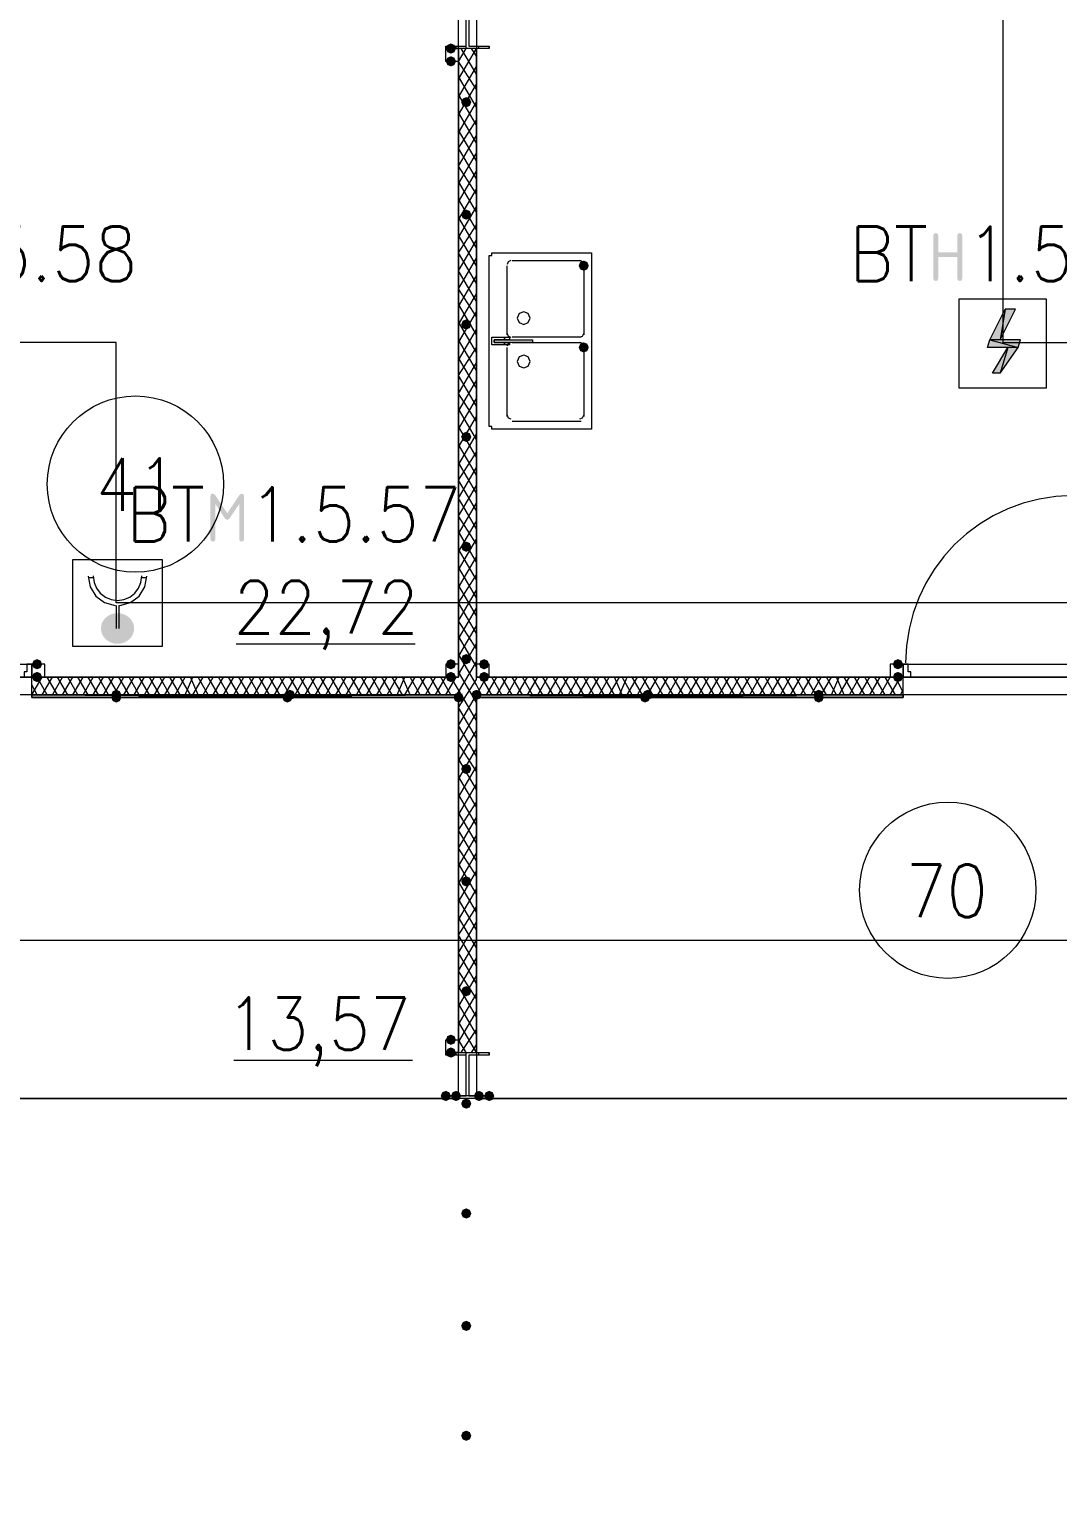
# Model space of a CAD drawing. Header units: millimetres. Extents: x 0 to 420, y 0 to 297.
# Drawn here: x 210.48 to 227.52, y 162.64 to 187.01 of the extents above; entities that cross this region are included whole.
import ezdxf

# ---------------------------------------------------------------- set-up
doc = ezdxf.new("R2010")
doc.units = ezdxf.units.MM
doc.styles.get("Standard").update_dxf_attribs({"font": 'STANDARD'})

msp = doc.modelspace()

# ---------------------------------------------------------------- hatches: boundary and pattern name
for color, points in [(7, [(217.551, 186.69), (217.526129, 186.630204), (217.466333, 186.605333), (217.406538, 186.630204), (217.381667, 186.69), (217.406537, 186.749796), (217.466333, 186.774667), (217.526129, 186.749796)]), (7, [(217.551, 186.478333), (217.526129, 186.418537), (217.466333, 186.393667), (217.406538, 186.418537), (217.381667, 186.478333), (217.406537, 186.538129), (217.466333, 186.563), (217.526129, 186.538129)]), (7, [(217.805, 185.801), (217.780129, 185.741204), (217.720333, 185.716333), (217.660538, 185.741204), (217.635667, 185.801), (217.660537, 185.860796), (217.720333, 185.885667), (217.780129, 185.860796)]), (7, [(217.805, 183.938333), (217.780129, 183.878537), (217.720333, 183.853667), (217.660538, 183.878537), (217.635667, 183.938333), (217.660537, 183.998129), (217.720333, 184.023), (217.780129, 183.998129)]), (7, [(225.462041, 182.877353), (225.462041, 183.593933), (225.472032, 183.623699), (225.50228, 183.633621), (225.532046, 183.623699), (225.541968, 183.593933), (225.541968, 183.315018), (225.860019, 183.315018), (225.860019, 183.593933), (225.869941, 183.623699), (225.899706, 183.633621), (225.929748, 183.623699), (225.939945, 183.593933), (225.939945, 182.877353), (225.929748, 182.847588), (225.899706, 182.837666), (225.869941, 182.847588), (225.860019, 182.877353), (225.860019, 183.235643), (225.541968, 183.235643), (225.541968, 182.877353), (225.532046, 182.847588), (225.50228, 182.837666), (225.472032, 182.847588)]), (7, [(219.752333, 183.091667), (219.727463, 183.031871), (219.667667, 183.007), (219.607871, 183.031871), (219.583, 183.091667), (219.607871, 183.151462), (219.667667, 183.176333), (219.727462, 183.151463)]), (7, [(217.805, 182.118), (217.780129, 182.058204), (217.720333, 182.033333), (217.660538, 182.058204), (217.635667, 182.118), (217.660537, 182.177796), (217.720333, 182.202667), (217.780129, 182.177796)]), (7, [(219.752333, 181.737), (219.727463, 181.677204), (219.667667, 181.652333), (219.607871, 181.677204), (219.583, 181.737), (219.607871, 181.796796), (219.667667, 181.821667), (219.727462, 181.796796)]), (7, [(217.805, 180.255333), (217.780129, 180.195537), (217.720333, 180.170667), (217.660538, 180.195537), (217.635667, 180.255333), (217.660537, 180.315129), (217.720333, 180.34), (217.780129, 180.315129)]), (7, [(213.999299, 179.315621), (214.029065, 179.305699), (214.038987, 179.275933), (214.038987, 178.559353), (214.029065, 178.529588), (213.999299, 178.519666), (213.969534, 178.529588), (213.959612, 178.559353), (213.959612, 179.144744), (213.797003, 178.901658), (213.760623, 178.877956), (213.72314, 178.901658), (213.561634, 179.144744), (213.561634, 178.559353), (213.551712, 178.529588), (213.521947, 178.519666), (213.491699, 178.529588), (213.481708, 178.559353), (213.481708, 179.275933), (213.491699, 179.305699), (213.521947, 179.315621), (213.556673, 179.295777), (213.760623, 178.989853), (213.965675, 179.297982)]), (7, [(217.805, 178.435), (217.780129, 178.375204), (217.720333, 178.350333), (217.660538, 178.375204), (217.635667, 178.435), (217.660537, 178.494796), (217.720333, 178.519667), (217.780129, 178.494796)]), (7, [(217.805, 176.572333), (217.780129, 176.512537), (217.720333, 176.487667), (217.660538, 176.512537), (217.635667, 176.572333), (217.660537, 176.632129), (217.720333, 176.657), (217.780129, 176.632129)]), (7, [(210.693, 176.487667), (210.668129, 176.427871), (210.608333, 176.403), (210.548538, 176.427871), (210.523667, 176.487667), (210.548537, 176.547462), (210.608333, 176.572333), (210.668129, 176.547463)]), (7, [(217.551, 176.487667), (217.526129, 176.427871), (217.466333, 176.403), (217.406538, 176.427871), (217.381667, 176.487667), (217.406537, 176.547462), (217.466333, 176.572333), (217.526129, 176.547463)]), (7, [(218.101333, 176.487667), (218.076462, 176.427871), (218.016667, 176.403), (217.956871, 176.427871), (217.932, 176.487667), (217.956871, 176.547462), (218.016667, 176.572333), (218.076462, 176.547463)]), (7, [(224.959333, 176.487667), (224.934463, 176.427871), (224.874667, 176.403), (224.814871, 176.427871), (224.79, 176.487667), (224.814871, 176.547462), (224.874667, 176.572333), (224.934462, 176.547463)]), (7, [(210.693, 176.276), (210.668129, 176.216204), (210.608333, 176.191333), (210.548538, 176.216204), (210.523667, 176.276), (210.548537, 176.335796), (210.608333, 176.360667), (210.668129, 176.335796)]), (7, [(217.551, 176.276), (217.526129, 176.216204), (217.466333, 176.191333), (217.406538, 176.216204), (217.381667, 176.276), (217.406537, 176.335796), (217.466333, 176.360667), (217.526129, 176.335796)]), (7, [(218.101333, 176.276), (218.076462, 176.216204), (218.016667, 176.191333), (217.956871, 176.216204), (217.932, 176.276), (217.956871, 176.335796), (218.016667, 176.360667), (218.076462, 176.335796)]), (7, [(224.959333, 176.276), (224.934463, 176.216204), (224.874667, 176.191333), (224.814871, 176.216204), (224.79, 176.276), (224.814871, 176.335796), (224.874667, 176.360667), (224.934462, 176.335796)]), (254, [(212.005333, 175.979667), (211.980462, 175.919871), (211.920667, 175.895), (211.860871, 175.919871), (211.836, 175.979667), (211.860871, 176.039462), (211.920667, 176.064333), (211.980462, 176.039463)]), (254, [(212.005333, 175.937333), (211.980462, 175.877537), (211.920667, 175.852667), (211.860871, 175.877537), (211.836, 175.937333), (211.860871, 175.997129), (211.920667, 176.022), (211.980462, 175.997129)]), (254, [(214.841667, 175.937333), (214.816796, 175.877537), (214.757, 175.852667), (214.697204, 175.877537), (214.672333, 175.937333), (214.697204, 175.997129), (214.757, 176.022), (214.816796, 175.997129)]), (254, [(214.884, 175.979667), (214.859129, 175.919871), (214.799333, 175.895), (214.739538, 175.919871), (214.714667, 175.979667), (214.739537, 176.039462), (214.799333, 176.064333), (214.859129, 176.039463)]), (254, [(217.678, 175.937333), (217.653129, 175.877537), (217.593333, 175.852667), (217.533537, 175.877537), (217.508667, 175.937333), (217.533537, 175.997129), (217.593333, 176.022), (217.653129, 175.997129)]), (254, [(217.678, 175.937333), (217.653129, 175.877537), (217.593333, 175.852667), (217.533537, 175.877537), (217.508667, 175.937333), (217.533537, 175.997129), (217.593333, 176.022), (217.653129, 175.997129)]), (254, [(217.974333, 175.979667), (217.949462, 175.919871), (217.889667, 175.895), (217.829871, 175.919871), (217.805, 175.979667), (217.829871, 176.039462), (217.889667, 176.064333), (217.949462, 176.039463)]), (254, [(220.768333, 175.937333), (220.743462, 175.877537), (220.683667, 175.852667), (220.623871, 175.877537), (220.599, 175.937333), (220.623871, 175.997129), (220.683667, 176.022), (220.743462, 175.997129)]), (254, [(220.810667, 175.979667), (220.785796, 175.919871), (220.726, 175.895), (220.666204, 175.919871), (220.641333, 175.979667), (220.666204, 176.039462), (220.726, 176.064333), (220.785796, 176.039463)]), (254, [(223.647, 175.979667), (223.622129, 175.919871), (223.562333, 175.895), (223.502537, 175.919871), (223.477667, 175.979667), (223.502537, 176.039462), (223.562333, 176.064333), (223.622129, 176.039463)]), (254, [(223.647, 175.937333), (223.622129, 175.877537), (223.562333, 175.852667), (223.502537, 175.877537), (223.477667, 175.937333), (223.502537, 175.997129), (223.562333, 176.022), (223.622129, 175.997129)]), (7, [(217.805, 174.752), (217.780129, 174.692204), (217.720333, 174.667333), (217.660538, 174.692204), (217.635667, 174.752), (217.660537, 174.811796), (217.720333, 174.836667), (217.780129, 174.811796)]), (7, [(217.805, 172.889333), (217.780129, 172.829537), (217.720333, 172.804667), (217.660538, 172.829537), (217.635667, 172.889333), (217.660537, 172.949129), (217.720333, 172.974), (217.780129, 172.949129)]), (7, [(217.805, 171.069), (217.780129, 171.009204), (217.720333, 170.984333), (217.660538, 171.009204), (217.635667, 171.069), (217.660537, 171.128796), (217.720333, 171.153667), (217.780129, 171.128796)]), (7, [(217.551, 170.264667), (217.526129, 170.204871), (217.466333, 170.18), (217.406538, 170.204871), (217.381667, 170.264667), (217.406537, 170.324462), (217.466333, 170.349333), (217.526129, 170.324463)]), (7, [(217.551, 170.053), (217.526129, 169.993204), (217.466333, 169.968333), (217.406538, 169.993204), (217.381667, 170.053), (217.406537, 170.112796), (217.466333, 170.137667), (217.526129, 170.112796)]), (7, [(217.466333, 169.333333), (217.441462, 169.273537), (217.381667, 169.248667), (217.321871, 169.273537), (217.297, 169.333333), (217.321871, 169.393129), (217.381667, 169.418), (217.441462, 169.393129)]), (7, [(217.635667, 169.333333), (217.610796, 169.273537), (217.551, 169.248667), (217.491204, 169.273537), (217.466333, 169.333333), (217.491204, 169.393129), (217.551, 169.418), (217.610796, 169.393129)]), (7, [(218.016667, 169.333333), (217.991796, 169.273537), (217.932, 169.248667), (217.872204, 169.273537), (217.847333, 169.333333), (217.872204, 169.393129), (217.932, 169.418), (217.991796, 169.393129)]), (7, [(218.186, 169.333333), (218.161129, 169.273537), (218.101333, 169.248667), (218.041538, 169.273537), (218.016667, 169.333333), (218.041537, 169.393129), (218.101333, 169.418), (218.161129, 169.393129)]), (7, [(217.805, 169.206333), (217.780129, 169.146537), (217.720333, 169.121667), (217.660538, 169.146537), (217.635667, 169.206333), (217.660537, 169.266129), (217.720333, 169.291), (217.780129, 169.266129)]), (7, [(217.805, 167.386), (217.780129, 167.326204), (217.720333, 167.301333), (217.660538, 167.326204), (217.635667, 167.386), (217.660537, 167.445796), (217.720333, 167.470667), (217.780129, 167.445796)]), (7, [(217.805, 165.523333), (217.780129, 165.463537), (217.720333, 165.438667), (217.660538, 165.463537), (217.635667, 165.523333), (217.660537, 165.583129), (217.720333, 165.608), (217.780129, 165.583129)]), (7, [(217.805, 163.703), (217.780129, 163.643204), (217.720333, 163.618333), (217.660538, 163.643204), (217.635667, 163.703), (217.660537, 163.762796), (217.720333, 163.787667), (217.780129, 163.762796)])]:
    msp.add_hatch(color=color).paths.add_polyline_path(points, flags=0)
h = msp.add_hatch(color=1)
h.paths.add_polyline_path([(226.822001, 182.371999), (226.652667, 182.371999), (226.568001, 181.863999)], flags=0)
h.paths.add_polyline_path([(226.652667, 182.371999), (226.568001, 181.863999), (226.398667, 181.863999)], flags=0)
h = msp.add_hatch(color=1)
h.paths.add_polyline_path([(226.906667, 181.863999), (226.398667, 181.863999), (226.864334, 181.736999)], flags=0)
h.paths.add_polyline_path([(226.398667, 181.863999), (226.864334, 181.736999), (226.356334, 181.736999)], flags=0)
h = msp.add_hatch(color=1)
h.paths.add_polyline_path([(226.864334, 181.736999), (226.695001, 181.736999), (226.568001, 181.313666)], flags=0)
h.paths.add_polyline_path([(226.695001, 181.736999), (226.568001, 181.313666), (226.441001, 181.313666)], flags=0)
h = msp.add_hatch(color=1)
edge = h.paths.add_edge_path(flags=0)
edge.add_ellipse((211.941834, 177.080333), major_axis=(0.275167, 0), ratio=0.923077, start_angle=0, end_angle=360)
h = msp.add_hatch(color=7)
h.paths.add_polyline_path([(217.593333, 175.979667), (210.523667, 175.979667), (217.593333, 175.937333)], flags=0)
h.paths.add_polyline_path([(210.523667, 175.979667), (217.593333, 175.937333), (210.523667, 175.937333)], flags=0)
h = msp.add_hatch(color=7)
h.paths.add_polyline_path([(224.959333, 175.979667), (217.889667, 175.979667), (224.959333, 175.937333)], flags=0)
h.paths.add_polyline_path([(217.889667, 175.979667), (224.959333, 175.937333), (217.889667, 175.937333)], flags=0)

# ---------------------------------------------------------------- linework, layer by layer
at = {"color": 1, "lineweight": 0}
for points in [[(139.488334, 204.131333), (226.610334, 204.131333), (226.610334, 181.821666), (229.531334, 181.821666), (229.531334, 178.223333), (229.531334, 177.503666), (228.811667, 177.503666), (211.920667, 177.503666), (211.920667, 181.821666), (209.169001, 181.821666), (194.606334, 181.821666), (194.606334, 177.503666), (191.939334, 177.503666), (191.939334, 181.821666), (177.207334, 181.821666)], [(211.455001, 177.949614), (211.489157, 177.768771), (211.584102, 177.617964), (211.726838, 177.511273), (211.904369, 177.46278)], [(211.455001, 177.926999), (211.539668, 177.926999)], [(211.539672, 177.949825), (211.553236, 177.84457), (211.593006, 177.748049), (211.656264, 177.664998), (211.740289, 177.600152), (211.838337, 177.559528), (211.941838, 177.545987), (212.045339, 177.559528), (212.143387, 177.600152), (212.227413, 177.664998), (212.29067, 177.748049), (212.330441, 177.84457), (212.344005, 177.949825)], [(211.979278, 177.462776), (212.156827, 177.511269), (212.299561, 177.61796), (212.394497, 177.768767), (212.428646, 177.94961)], [(212.344001, 177.926999), (212.428667, 177.926999)], [(211.920667, 177.461333), (211.920667, 177.080333)], [(211.963001, 177.461333), (211.963001, 177.080333)], [(125.095001, 171.915666), (243.840001, 171.915666)]]:
    msp.add_lwpolyline(points, dxfattribs=at)
at = {"color": 7, "lineweight": 0}
for points in [[(217.593333, 187.409667), (200.490667, 187.409667), (200.490667, 176.276), (217.593333, 176.276)], [(218.101333, 186.69), (217.381667, 186.69), (217.381667, 186.732333), (217.720333, 186.732333), (217.720333, 187.409667), (217.381667, 187.409667), (218.101333, 187.409667), (217.762667, 187.409667), (217.762667, 186.732333), (218.101333, 186.732333)], [(217.889667, 176.276), (235.500333, 176.276), (235.500333, 187.409667), (217.889667, 187.409667)], [(217.593333, 186.478333), (217.381667, 186.478333), (217.381667, 186.69), (217.593333, 186.69), (217.593333, 186.478333), (217.381667, 186.478333), (217.381667, 186.69), (217.593333, 186.69)], [(219.794667, 183.261), (219.794667, 180.424667), (219.794667, 180.382333), (219.752333, 180.382333), (218.186, 180.382333), (218.143667, 180.382333), (218.143667, 180.424667), (218.101333, 180.424667), (218.101333, 183.261), (218.143667, 183.261), (218.143667, 183.303333), (218.186, 183.303333), (219.752333, 183.303333), (219.794667, 183.303333)], [(218.778667, 182.223833), (218.747673, 182.298673), (218.672833, 182.329667), (218.597993, 182.298673), (218.567, 182.223833), (218.597993, 182.148993), (218.672833, 182.118), (218.747673, 182.148993)], [(218.355333, 181.906333), (218.355333, 181.864), (218.186, 181.864), (218.186, 181.821667), (218.355333, 181.821667), (218.355333, 181.779333), (218.143667, 181.779333), (218.143667, 181.906333)], [(218.778667, 181.864), (218.821, 181.864), (218.821, 181.821667), (218.778667, 181.821667), (218.186, 181.821667), (218.186, 181.864)], [(218.44, 181.906333), (218.44, 181.864), (218.355333, 181.864), (218.355333, 181.906333)], [(218.44, 181.779333), (218.355333, 181.779333), (218.355333, 181.821667), (218.44, 181.821667)], [(218.778667, 181.504167), (218.747673, 181.579007), (218.672833, 181.61), (218.597993, 181.579007), (218.567, 181.504167), (218.597993, 181.429327), (218.672833, 181.398333), (218.747673, 181.429327)], [(210.523667, 176.276), (210.523667, 176.487667), (210.439, 176.487667), (210.439, 176.360667), (210.396667, 176.360667), (210.396667, 176.276)], [(210.523667, 176.276), (210.735333, 176.276), (210.735333, 176.487667), (210.523667, 176.487667), (210.523667, 176.276), (210.735333, 176.276), (210.735333, 176.487667), (210.523667, 176.487667)], [(217.381667, 176.276), (217.593333, 176.276), (217.593333, 176.487667), (217.381667, 176.487667), (217.381667, 176.276), (217.593333, 176.276), (217.593333, 176.487667), (217.381667, 176.487667)], [(217.889667, 176.276), (218.101333, 176.276), (218.101333, 176.487667), (217.889667, 176.487667), (217.889667, 176.276), (218.101333, 176.276), (218.101333, 176.487667), (217.889667, 176.487667)], [(224.747667, 176.276), (224.959333, 176.276), (224.959333, 176.487667), (224.747667, 176.487667), (224.747667, 176.276), (224.959333, 176.276), (224.959333, 176.487667), (224.747667, 176.487667)], [(225.086333, 176.276), (225.086333, 176.360667), (225.044, 176.360667), (225.044, 176.487667), (224.959333, 176.487667), (224.959333, 176.276)], [(217.593333, 175.979667), (210.523667, 175.979667), (217.593333, 175.937333)], [(210.523667, 175.979667), (217.593333, 175.937333), (210.523667, 175.937333)], [(210.523667, 175.937333), (217.593333, 175.937333), (217.593333, 175.979667), (210.523667, 175.979667)], [(210.523667, 175.937333), (217.593333, 175.937333), (217.593333, 175.979667), (210.523667, 175.979667)], [(224.959333, 175.979667), (217.889667, 175.979667), (224.959333, 175.937333)], [(217.889667, 175.979667), (224.959333, 175.937333), (217.889667, 175.937333)], [(224.959333, 175.979667), (224.959333, 175.937333), (217.889667, 175.937333), (217.889667, 175.979667), (224.959333, 175.979667), (217.889667, 175.979667), (217.889667, 175.937333), (224.959333, 175.937333)], [(217.593333, 170.053), (217.381667, 170.053), (217.381667, 170.264667), (217.593333, 170.264667), (217.593333, 170.053), (217.381667, 170.053), (217.381667, 170.264667), (217.593333, 170.264667)], [(218.101333, 169.333333), (217.381667, 169.333333), (217.720333, 169.333333), (217.720333, 170.010667), (217.381667, 170.010667), (217.381667, 170.053), (218.101333, 170.053), (218.101333, 170.010667), (217.762667, 170.010667), (217.762667, 169.333333)]]:
    msp.add_lwpolyline(points, close=True, dxfattribs=at)
for points in [[(217.720333, 186.69), (217.720333, 187.409667)], [(217.381667, 186.69), (217.381667, 186.732333)], [(217.551, 186.69), (217.551, 186.732333)], [(217.593333, 186.478333), (217.720333, 186.69)], [(217.593333, 186.182), (217.889667, 186.69)], [(217.889667, 176.276), (217.889667, 186.69), (217.593333, 186.69), (217.593333, 176.276)], [(217.889667, 186.266667), (217.635667, 186.69)], [(217.889667, 186.563), (217.805, 186.69)], [(217.932, 186.69), (217.932, 186.732333)], [(218.101333, 186.69), (218.101333, 186.732333)], [(217.889667, 186.012667), (217.593333, 186.478333)], [(217.593333, 185.885667), (217.889667, 186.393667)], [(217.889667, 185.716333), (217.593333, 186.224333)], [(217.593333, 185.589333), (217.889667, 186.097333)], [(217.889667, 185.42), (217.593333, 185.928)], [(217.593333, 185.293), (217.889667, 185.801)], [(217.889667, 185.123667), (217.593333, 185.631667)], [(217.593333, 185.039), (217.889667, 185.504667)], [(217.889667, 184.827333), (217.593333, 185.335333)], [(217.593333, 184.742667), (217.889667, 185.250667)], [(217.889667, 184.531), (217.593333, 185.039)], [(217.593333, 184.446333), (217.889667, 184.954333)], [(217.889667, 184.277), (217.593333, 184.742667)], [(217.593333, 184.15), (217.889667, 184.658)], [(217.889667, 183.980667), (217.593333, 184.488667)], [(217.593333, 183.853667), (217.889667, 184.361667)], [(217.889667, 183.684333), (217.593333, 184.192333)], [(217.593333, 183.557333), (217.889667, 184.065333)], [(217.889667, 183.388), (217.593333, 183.896)], [(217.593333, 183.303333), (217.889667, 183.769)], [(217.889667, 183.091667), (217.593333, 183.599667)], [(217.593333, 183.007), (217.889667, 183.515)], [(217.889667, 182.795333), (217.593333, 183.303333)], [(217.593333, 182.710667), (217.889667, 183.218667)], [(217.889667, 182.499), (217.593333, 183.007)], [(218.461167, 183.176333), (218.416272, 183.157728), (218.397667, 183.112833)], [(218.397667, 181.948667), (218.397667, 183.091667)], [(218.482333, 183.176333), (219.625333, 183.176333)], [(219.667667, 183.112833), (219.649061, 183.157728), (219.604167, 183.176333)], [(219.667667, 183.091667), (219.667667, 181.948667)], [(217.593333, 182.414333), (217.889667, 182.922333)], [(217.889667, 182.245), (217.593333, 182.710667)], [(217.593333, 182.118), (217.889667, 182.626)], [(225.890667, 182.541333), (227.330001, 182.541333)], [(217.889667, 181.948667), (217.593333, 182.456667)], [(217.593333, 181.821667), (217.889667, 182.329667)], [(217.889667, 181.652333), (217.593333, 182.160333)], [(217.593333, 181.525333), (217.889667, 182.033333)], [(217.889667, 181.356), (217.593333, 181.864)], [(218.397667, 181.969833), (218.416272, 181.924939), (218.461167, 181.906333)], [(218.461167, 181.821667), (218.416272, 181.803061), (218.397667, 181.758167)], [(219.625333, 181.906333), (218.482333, 181.906333)], [(218.482333, 181.821667), (219.625333, 181.821667)], [(219.604167, 181.906333), (219.649061, 181.924939), (219.667667, 181.969833)], [(219.667667, 181.758167), (219.649061, 181.803061), (219.604167, 181.821667)], [(217.593333, 181.271333), (217.889667, 181.737)], [(217.889667, 181.059667), (217.593333, 181.567667)], [(218.397667, 180.594), (218.397667, 181.737)], [(219.667667, 181.737), (219.667667, 180.594)], [(217.593333, 180.975), (217.889667, 181.483)], [(217.889667, 180.763333), (217.593333, 181.271333)], [(217.593333, 180.678667), (217.889667, 181.186667)], [(217.889667, 180.509333), (217.593333, 180.975)], [(217.593333, 180.382333), (217.889667, 180.890333)], [(217.889667, 180.213), (217.593333, 180.721)], [(217.593333, 180.086), (217.889667, 180.594)], [(218.397667, 180.615167), (218.416272, 180.570272), (218.461167, 180.551667)], [(219.604167, 180.551667), (219.649061, 180.570272), (219.667667, 180.615167)], [(217.889667, 179.916667), (217.593333, 180.424667)], [(217.593333, 179.789667), (217.889667, 180.297667)], [(219.625333, 180.509333), (218.482333, 180.509333)], [(217.889667, 179.620333), (217.593333, 180.128333)], [(217.593333, 179.535667), (217.889667, 180.001333)], [(217.889667, 179.324), (217.593333, 179.832)], [(217.593333, 179.239333), (217.889667, 179.747333)], [(217.889667, 179.027667), (217.593333, 179.535667)], [(217.593333, 178.943), (217.889667, 179.451)], [(217.889667, 178.731333), (217.593333, 179.239333)], [(217.593333, 178.646667), (217.889667, 179.154667)], [(227.7745, 179.281667), (227.490991, 179.267351), (227.215673, 179.225333), (226.949939, 179.157007), (226.695182, 179.063766), (226.452796, 178.947004), (226.224176, 178.808114), (226.010714, 178.648491), (225.813805, 178.469528), (225.634842, 178.272619), (225.475219, 178.059157), (225.33633, 177.830537), (225.219568, 177.588151), (225.126326, 177.333395), (225.058, 177.06766), (225.015982, 176.792342), (225.001667, 176.508833)], [(217.889667, 178.477333), (217.593333, 178.943)], [(217.593333, 178.350333), (217.889667, 178.858333)], [(217.889667, 178.181), (217.593333, 178.689)], [(217.593333, 178.054), (217.889667, 178.562)], [(217.889667, 177.884667), (217.593333, 178.392667)], [(211.201001, 178.223333), (212.682667, 178.223333)], [(217.593333, 177.757667), (217.889667, 178.265667)], [(217.889667, 177.588333), (217.593333, 178.096333)], [(217.593333, 177.503667), (217.889667, 177.969333)], [(217.889667, 177.292), (217.593333, 177.8)], [(217.593333, 177.207333), (217.889667, 177.715333)], [(217.889667, 176.995667), (217.593333, 177.503667)], [(217.593333, 176.911), (217.889667, 177.419)], [(217.889667, 176.741667), (217.593333, 177.207333)], [(217.593333, 176.614667), (217.889667, 177.122667)], [(217.889667, 176.445333), (217.593333, 176.953333)], [(213.910333, 176.826333), (216.873667, 176.826333)], [(217.593333, 176.318333), (217.889667, 176.826333)], [(217.889667, 176.149), (217.593333, 176.657)], [(209.042, 176.487667), (210.523667, 176.487667), (210.523667, 176.403)], [(210.523667, 176.403), (210.523667, 176.276), (209.042, 176.276)], [(217.593333, 176.022), (217.889667, 176.53)], [(224.959333, 176.403), (224.959333, 176.487667), (226.441, 176.487667)], [(226.441, 176.276), (224.959333, 176.276), (224.959333, 176.403)], [(226.441, 176.487667), (227.880333, 176.487667), (227.880333, 176.403)], [(227.880333, 176.403), (227.880333, 176.276), (226.441, 176.276)], [(210.523667, 176.233667), (210.523667, 176.276)], [(210.523667, 175.979667), (210.693, 176.276)], [(210.523667, 175.979667), (210.523667, 176.276)], [(210.523667, 175.979667), (210.523667, 176.276)], [(217.593333, 176.276), (210.523667, 176.276)], [(210.608333, 175.979667), (210.523667, 176.149)], [(210.777667, 175.979667), (210.608333, 176.276)], [(210.693, 175.979667), (210.862333, 176.276)], [(210.947, 175.979667), (210.777667, 176.276)], [(210.862333, 175.979667), (211.031667, 176.276)], [(211.116333, 175.979667), (210.947, 176.276)], [(211.031667, 175.979667), (211.201, 176.276)], [(211.285667, 175.979667), (211.116333, 176.276)], [(211.201, 175.979667), (211.370333, 176.276)], [(211.455, 175.979667), (211.285667, 176.276)], [(211.370333, 175.979667), (211.539667, 176.276)], [(211.624333, 175.979667), (211.455, 176.276)], [(211.539667, 175.979667), (211.709, 176.276)], [(211.793667, 175.979667), (211.624333, 176.276)], [(211.709, 175.979667), (211.878333, 176.276)], [(211.963, 175.979667), (211.793667, 176.276)], [(211.878333, 175.979667), (212.047667, 176.276)], [(212.132333, 175.979667), (211.963, 176.276)], [(212.047667, 175.979667), (212.217, 176.276)], [(212.301667, 175.979667), (212.132333, 176.276)], [(212.217, 175.979667), (212.386333, 176.276)], [(212.471, 175.979667), (212.301667, 176.276)], [(212.386333, 175.979667), (212.555667, 176.276)], [(212.640333, 175.979667), (212.471, 176.276)], [(212.555667, 175.979667), (212.725, 176.276)], [(212.809667, 175.979667), (212.640333, 176.276)], [(212.725, 175.979667), (212.894333, 176.276)], [(212.979, 175.979667), (212.809667, 176.276)], [(212.894333, 175.979667), (213.063667, 176.276)], [(213.148333, 175.979667), (212.979, 176.276)], [(213.063667, 175.979667), (213.190667, 176.276)], [(213.275333, 175.979667), (213.148333, 176.276)], [(213.190667, 175.979667), (213.36, 176.276)], [(213.444667, 175.979667), (213.275333, 176.276)], [(213.36, 175.979667), (213.529333, 176.276)], [(213.614, 175.979667), (213.444667, 176.276)], [(213.529333, 175.979667), (213.698667, 176.276)], [(213.783333, 175.979667), (213.614, 176.276)], [(213.698667, 175.979667), (213.868, 176.276)], [(213.952667, 175.979667), (213.783333, 176.276)], [(213.868, 175.979667), (214.037333, 176.276)], [(214.122, 175.979667), (213.952667, 176.276)], [(214.037333, 175.979667), (214.206667, 176.276)], [(214.291333, 175.979667), (214.122, 176.276)], [(214.206667, 175.979667), (214.376, 176.276)], [(214.460667, 175.979667), (214.291333, 176.276)], [(214.376, 175.979667), (214.545333, 176.276)], [(214.63, 175.979667), (214.460667, 176.276)], [(214.545333, 175.979667), (214.714667, 176.276)], [(214.799333, 175.979667), (214.63, 176.276)], [(214.714667, 175.979667), (214.884, 176.276)], [(214.968667, 175.979667), (214.799333, 176.276)], [(214.884, 175.979667), (215.053333, 176.276)], [(215.138, 175.979667), (214.968667, 176.276)], [(215.053333, 175.979667), (215.222667, 176.276)], [(215.307333, 175.979667), (215.138, 176.276)], [(215.222667, 175.979667), (215.392, 176.276)], [(215.476667, 175.979667), (215.307333, 176.276)], [(215.392, 175.979667), (215.561333, 176.276)], [(215.646, 175.979667), (215.476667, 176.276)], [(215.561333, 175.979667), (215.730667, 176.276)], [(215.815333, 175.979667), (215.646, 176.276)], [(215.730667, 175.979667), (215.9, 176.276)], [(215.984667, 175.979667), (215.815333, 176.276)], [(215.9, 175.979667), (216.069333, 176.276)], [(216.154, 175.979667), (215.984667, 176.276)], [(216.069333, 175.979667), (216.238667, 176.276)], [(216.323333, 175.979667), (216.154, 176.276)], [(216.238667, 175.979667), (216.408, 176.276)], [(216.492667, 175.979667), (216.323333, 176.276)], [(216.408, 175.979667), (216.577333, 176.276)], [(216.662, 175.979667), (216.492667, 176.276)], [(216.577333, 175.979667), (216.704333, 176.276)], [(216.789, 175.979667), (216.662, 176.276)], [(216.704333, 175.979667), (216.873667, 176.276)], [(216.958333, 175.979667), (216.789, 176.276)], [(216.873667, 175.979667), (217.043, 176.276)], [(217.127667, 175.979667), (216.958333, 176.276)], [(217.043, 175.979667), (217.212333, 176.276)], [(217.297, 175.979667), (217.127667, 176.276)], [(217.212333, 175.979667), (217.381667, 176.276)], [(217.466333, 175.979667), (217.297, 176.276)], [(217.381667, 175.979667), (217.551, 176.276)], [(217.593333, 176.064333), (217.466333, 176.276)], [(217.889667, 175.852667), (217.593333, 176.360667)], [(217.593333, 175.768), (217.889667, 176.233667)], [(217.889667, 176.233667), (217.889667, 176.276)], [(217.889667, 175.979667), (218.059, 176.276)], [(224.959333, 176.276), (217.889667, 176.276)], [(217.974333, 175.979667), (217.889667, 176.149)], [(218.143667, 175.979667), (217.974333, 176.276)], [(218.059, 175.979667), (218.228333, 176.276)], [(218.313, 175.979667), (218.143667, 176.276)], [(218.228333, 175.979667), (218.397667, 176.276)], [(218.482333, 175.979667), (218.313, 176.276)], [(218.397667, 175.979667), (218.567, 176.276)], [(218.651667, 175.979667), (218.482333, 176.276)], [(218.567, 175.979667), (218.736333, 176.276)], [(218.821, 175.979667), (218.651667, 176.276)], [(218.736333, 175.979667), (218.905667, 176.276)], [(218.990333, 175.979667), (218.821, 176.276)], [(218.905667, 175.979667), (219.075, 176.276)], [(219.159667, 175.979667), (218.990333, 176.276)], [(219.075, 175.979667), (219.244333, 176.276)], [(219.329, 175.979667), (219.159667, 176.276)], [(219.244333, 175.979667), (219.413667, 176.276)], [(219.498333, 175.979667), (219.329, 176.276)], [(219.413667, 175.979667), (219.583, 176.276)], [(219.667667, 175.979667), (219.498333, 176.276)], [(219.583, 175.979667), (219.752333, 176.276)], [(219.837, 175.979667), (219.667667, 176.276)], [(219.752333, 175.979667), (219.921667, 176.276)], [(220.006333, 175.979667), (219.837, 176.276)], [(219.921667, 175.979667), (220.091, 176.276)], [(220.175667, 175.979667), (220.006333, 176.276)], [(220.091, 175.979667), (220.260333, 176.276)], [(220.302667, 175.979667), (220.175667, 176.276)], [(220.260333, 175.979667), (220.387333, 176.276)], [(220.472, 175.979667), (220.302667, 176.276)], [(220.387333, 175.979667), (220.556667, 176.276)], [(220.641333, 175.979667), (220.472, 176.276)], [(220.556667, 175.979667), (220.726, 176.276)], [(220.810667, 175.979667), (220.641333, 176.276)], [(220.726, 175.979667), (220.895333, 176.276)], [(220.98, 175.979667), (220.810667, 176.276)], [(220.895333, 175.979667), (221.064667, 176.276)], [(221.149333, 175.979667), (220.98, 176.276)], [(221.064667, 175.979667), (221.234, 176.276)], [(221.318667, 175.979667), (221.149333, 176.276)], [(221.234, 175.979667), (221.403333, 176.276)], [(221.488, 175.979667), (221.318667, 176.276)], [(221.403333, 175.979667), (221.572667, 176.276)], [(221.657333, 175.979667), (221.488, 176.276)], [(221.572667, 175.979667), (221.742, 176.276)], [(221.826667, 175.979667), (221.657333, 176.276)], [(221.742, 175.979667), (221.911333, 176.276)], [(221.996, 175.979667), (221.826667, 176.276)], [(221.911333, 175.979667), (222.080667, 176.276)], [(222.165333, 175.979667), (221.996, 176.276)], [(222.080667, 175.979667), (222.25, 176.276)], [(222.334667, 175.979667), (222.165333, 176.276)], [(222.25, 175.979667), (222.419333, 176.276)], [(222.504, 175.979667), (222.334667, 176.276)], [(222.419333, 175.979667), (222.588667, 176.276)], [(222.673333, 175.979667), (222.504, 176.276)], [(222.588667, 175.979667), (222.758, 176.276)], [(222.842667, 175.979667), (222.673333, 176.276)], [(222.758, 175.979667), (222.927333, 176.276)], [(223.012, 175.979667), (222.842667, 176.276)], [(222.927333, 175.979667), (223.096667, 176.276)], [(223.181333, 175.979667), (223.012, 176.276)], [(223.096667, 175.979667), (223.266, 176.276)], [(223.350667, 175.979667), (223.181333, 176.276)], [(223.266, 175.979667), (223.435333, 176.276)], [(223.52, 175.979667), (223.350667, 176.276)], [(223.435333, 175.979667), (223.604667, 176.276)], [(223.689333, 175.979667), (223.52, 176.276)], [(223.604667, 175.979667), (223.774, 176.276)], [(223.858667, 175.979667), (223.689333, 176.276)], [(223.774, 175.979667), (223.901, 176.276)], [(223.985667, 175.979667), (223.858667, 176.276)], [(223.901, 175.979667), (224.070333, 176.276)], [(224.155, 175.979667), (223.985667, 176.276)], [(224.070333, 175.979667), (224.239667, 176.276)], [(224.324333, 175.979667), (224.155, 176.276)], [(224.239667, 175.979667), (224.409, 176.276)], [(224.493667, 175.979667), (224.324333, 176.276)], [(224.409, 175.979667), (224.578333, 176.276)], [(224.663, 175.979667), (224.493667, 176.276)], [(224.578333, 175.979667), (224.747667, 176.276)], [(224.832333, 175.979667), (224.663, 176.276)], [(224.747667, 175.979667), (224.917, 176.276)], [(224.959333, 176.022), (224.832333, 176.276)], [(224.959333, 175.979667), (224.959333, 176.276)], [(224.959333, 175.979667), (224.959333, 176.276)], [(217.593333, 175.937333), (210.523667, 175.937333), (217.593333, 175.979667), (210.523667, 175.979667)], [(210.523667, 175.979667), (217.593333, 175.979667)], [(217.551, 175.979667), (217.593333, 176.022)], [(217.889667, 175.556333), (217.593333, 176.064333)], [(217.593333, 175.471667), (217.889667, 175.979667)], [(217.593333, 175.979667), (217.593333, 170.053), (217.889667, 170.053)], [(224.959333, 175.979667), (217.889667, 175.979667), (224.959333, 175.979667), (217.889667, 175.937333)], [(217.889667, 175.979667), (224.959333, 175.979667)], [(217.889667, 170.053), (217.889667, 175.979667)], [(224.917, 175.979667), (224.959333, 176.064333)], [(217.889667, 175.26), (217.593333, 175.768)], [(217.593333, 175.175333), (217.889667, 175.683333)], [(217.889667, 174.963667), (217.593333, 175.471667)], [(217.593333, 174.879), (217.889667, 175.387)], [(217.889667, 174.709667), (217.593333, 175.175333)], [(217.593333, 174.582667), (217.889667, 175.090667)], [(217.889667, 174.413333), (217.593333, 174.921333)], [(217.593333, 174.286333), (217.889667, 174.794333)], [(217.889667, 174.117), (217.593333, 174.625)], [(217.593333, 173.99), (217.889667, 174.498)], [(217.889667, 173.820667), (217.593333, 174.328667)], [(217.593333, 173.736), (217.889667, 174.201667)], [(217.889667, 173.524333), (217.593333, 174.032333)], [(217.593333, 173.439667), (217.889667, 173.947667)], [(217.889667, 173.228), (217.593333, 173.736)], [(217.593333, 173.143333), (217.889667, 173.651333)], [(217.889667, 172.974), (217.593333, 173.439667)], [(217.593333, 172.847), (217.889667, 173.355)], [(217.889667, 172.677667), (217.593333, 173.185667)], [(217.593333, 172.550667), (217.889667, 173.058667)], [(217.889667, 172.381333), (217.593333, 172.889333)], [(217.593333, 172.254333), (217.889667, 172.762333)], [(217.889667, 172.085), (217.593333, 172.593)], [(217.593333, 172.000333), (217.889667, 172.466)], [(217.889667, 171.788667), (217.593333, 172.296667)], [(217.593333, 171.704), (217.889667, 172.212)], [(217.889667, 171.492333), (217.593333, 172.000333)], [(217.593333, 171.407667), (217.889667, 171.915667)], [(217.889667, 171.196), (217.593333, 171.704)], [(217.593333, 171.111333), (217.889667, 171.619333)], [(217.889667, 170.942), (217.593333, 171.407667)], [(217.593333, 170.815), (217.889667, 171.323)], [(217.889667, 170.645667), (217.593333, 171.153667)], [(217.593333, 170.518667), (217.889667, 171.026667)], [(217.889667, 170.349333), (217.593333, 170.857333)], [(217.593333, 170.222333), (217.889667, 170.730333)], [(217.889667, 170.053), (217.593333, 170.561)], [(217.635667, 170.053), (217.889667, 170.434)], [(217.381667, 170.010667), (217.381667, 170.053)], [(217.551, 170.010667), (217.551, 170.053)], [(217.720333, 170.053), (217.593333, 170.264667)], [(217.720333, 169.333333), (217.720333, 170.053)], [(217.805, 170.053), (217.889667, 170.18)], [(217.932, 170.010667), (217.932, 170.053)], [(218.101333, 170.010667), (218.101333, 170.053)], [(213.868, 169.926), (216.831333, 169.926)]]:
    msp.add_lwpolyline(points, dxfattribs=at)
at = {"color": 1, "lineweight": 0}
for points in [[(227.330001, 181.059666), (225.890667, 181.059666), (225.890667, 182.541333), (227.330001, 182.541333)], [(226.652667, 182.371999), (226.568001, 181.863999), (226.398667, 181.863999)], [(226.822001, 182.371999), (226.652667, 182.371999), (226.568001, 181.863999)], [(226.398667, 181.863999), (226.864334, 181.736999), (226.356334, 181.736999)], [(226.906667, 181.863999), (226.398667, 181.863999), (226.864334, 181.736999)], [(226.695001, 181.736999), (226.568001, 181.313666), (226.441001, 181.313666)], [(226.864334, 181.736999), (226.695001, 181.736999), (226.568001, 181.313666)], [(212.682667, 178.223333), (212.682667, 176.783999), (211.201001, 176.783999), (211.201001, 178.223333)]]:
    msp.add_lwpolyline(points, close=True, dxfattribs=at)
at = {"color": 171, "lineweight": 0}
for points in [[(200.490667, 169.291), (217.593333, 169.291), (217.593333, 175.979667), (200.490667, 175.979667)], [(235.500333, 169.291), (235.500333, 175.979667), (217.889667, 175.979667), (217.889667, 169.291)]]:
    msp.add_lwpolyline(points, close=True, dxfattribs=at)
at = {"color": 8, "lineweight": 0}
msp.add_lwpolyline([(235.500333, 158.453667), (235.500333, 169.291), (114.046, 169.291), (114.046, 158.453667)], close=True, dxfattribs=at)
at = {"color": 7, "lineweight": 0}
for centre in [(212.238167, 179.472167), (225.700167, 172.741167)]:
    msp.add_circle(centre, 1.4605, dxfattribs=at)

# ---------------------------------------------------------------- texts
at = {"color": 7, "attachment_point": 1}
for s, insert, char_height, width in [('1.5.58', (208.745674, 183.739238), 0.90157, 2.90505889), ('BT', (224.070337, 183.739238), 0.90157, 1.30226778), ('1.5.55', (226.01766, 183.739238), 0.90157, 2.90505889), ('41', (211.582003, 179.899701), 0.872032, 0.96892444), ('BT', (212.09, 179.421233), 0.90157, 1.30226778), ('1.5.57', (214.122003, 179.421233), 0.90157, 2.90505889), ('22,72', (213.867997, 177.867697), 0.872032, 2.76143467), ('70', (225.001667, 173.168699), 0.872032, 1.06581689), ('13,57', (213.740993, 170.967369), 0.872032, 2.56764978)]:
    msp.add_mtext(s, dxfattribs=dict(at, insert=insert, char_height=char_height, width=width))

doc.saveas('drawing.dxf')
